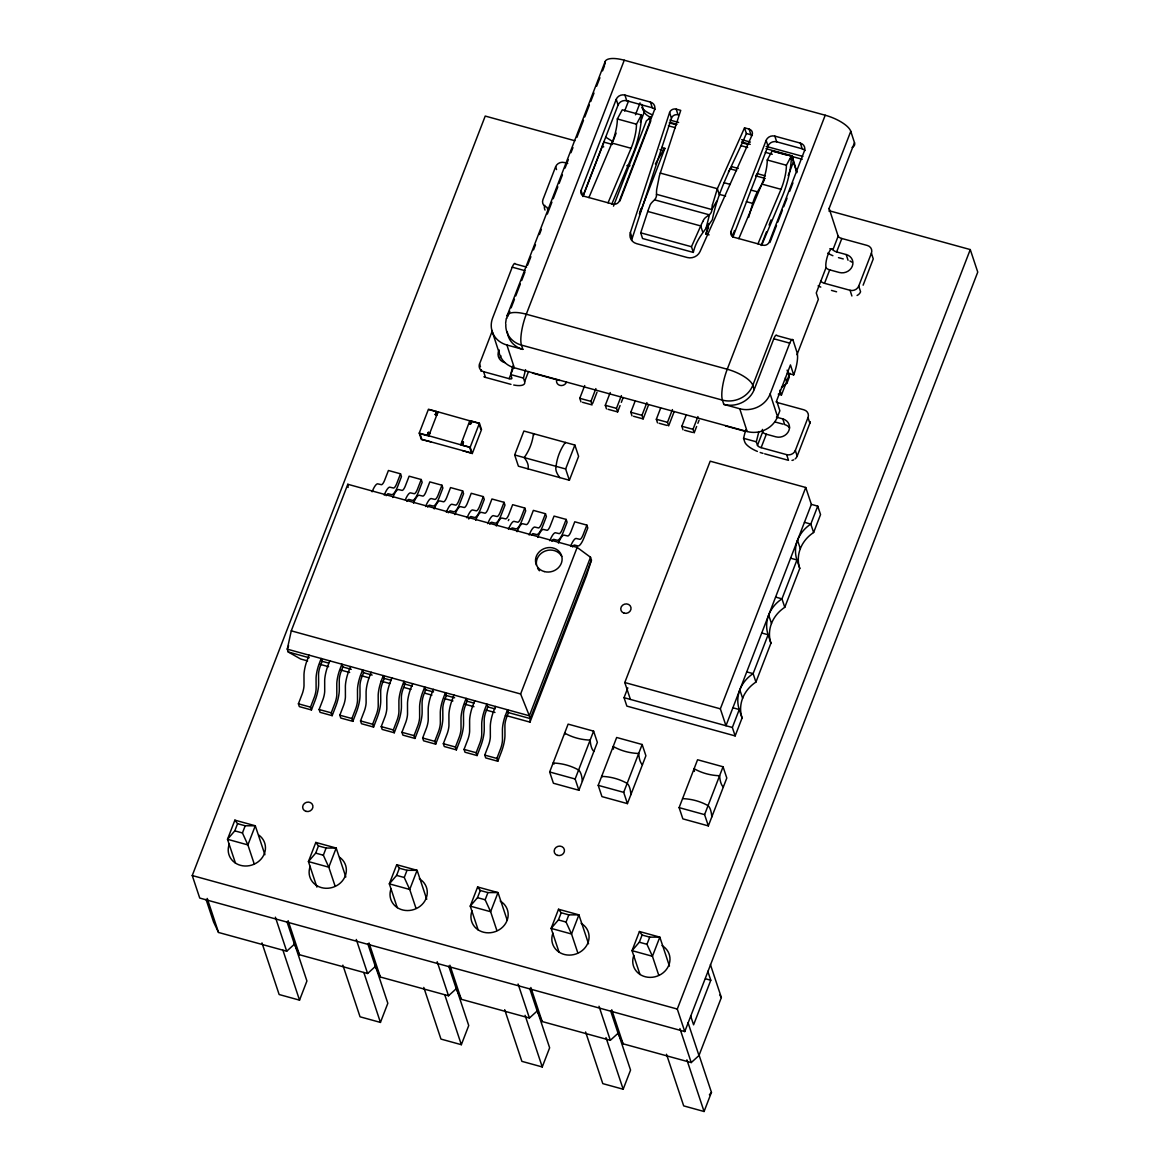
<?xml version="1.0" encoding="UTF-8"?>
<svg xmlns="http://www.w3.org/2000/svg" width="1170" height="1170" viewBox="0 0 1170 1170"><rect width="100%" height="100%" fill="white"/><g stroke="black" fill="none" stroke-linecap="round" stroke-linejoin="round"><path stroke-width="1.5" d="M656.458 194.395C657.16 200.216 650.462 201.386 649.511 206.724A20.592 5.075 -77.2 0 0 647.741 211.521L640.721 232.83L642.564 238.519L693.313 252.413C696.472 238.607 705.305 230.168 712.369 219.697C718.204 189.145 734.19 162.016 746.387 133.526L744.529 127.837L749.092 129.08A5.133 4.622 -18 0 1 752.047 135.106L700.026 251.608A10.267 9.228 -18 0 1 687.185 257.502L636.641 243.667A10.267 9.228 -18 0 1 630.367 232.537L669.591 112.525A5.133 4.622 -18 0 1 676.187 109.132L680.735 110.375L659.412 175.749L656.662 189.569A20.577 5.821 -76.5 0 0 656.516 194.308L711.828 209.547L716.786 201.181M505.63 323.198L506.288 318.386M505.469 715.382L529.981 722.124L530.288 718.599L591.45 560.064L590.514 557.256L577.161 547.414L347.812 484.278L291.272 630.849L287.279 649.16L288.215 651.968L300.631 659.002L307.637 660.933M711.828 209.547C712.077 215.865 704.413 215.675 702.995 221.364M712.457 204.838L717.356 188.706L744.529 127.837M492.219 331.095L479.539 363.972A6.844 6.157 -18 0 0 483.619 371.694L509.14 378.685A3.422 1.214 21.1 0 0 511.86 378.129L510.705 374.575L512.826 366.034M513.718 385.018A17.111 6.04 21.1 0 0 524.628 381.625L523.458 378.071L525.564 369.661M757.385 451.43A17.111 6.04 21.1 0 1 744.72 441.88L743.564 438.311L745.656 429.902M776.032 401.807A3.422 1.214 21.1 0 0 778.416 402.846L803.936 409.822A6.844 6.157 -18 0 1 808.017 417.544L795.337 450.421A6.844 6.157 -18 0 1 786.649 454.647L761.129 447.657A3.422 1.214 21.1 0 1 757.473 445.36L756.317 441.807L758.877 431.569M706.08 228.106L709.444 214.856L654.673 199.865M639.434 213.934L640.955 208.684M709.093 234.892L705.905 234.015L708.961 223.528M732.961 235.755L734.482 230.519M748.639 217.401L752.719 203.405A18.822 4.855 -74.7 0 1 757.429 191.851L764.405 179.961M591.45 560.064L586.521 575.552L529.981 722.124M631.815 240.245A10.267 9.228 -18 0 1 632.224 238.227L671.448 118.214L669.591 112.525M829.676 210.878L970.266 249.576L977.754 272.098L684.772 1031.574L199.734 898.063L192.246 875.54L485.228 116.064L574.85 140.736M288.595 645.738L287.279 649.16L529.352 715.791L530.288 718.599L507.414 712.311M264.917 854.714L255.279 825.771L234.892 820.155L227.506 839.299L235.448 863.138M254.124 863.65L247.894 844.915L227.506 839.299L234.79 830.861L237.554 823.68L234.892 820.155M309.099 655.156L306.803 661.138A14.669 3.788 -74.6 0 0 303.981 674.549L304.01 685.635A8.804 2.281 -74.6 0 1 302.313 693.678L298.408 703.813L299.344 706.621L311.454 709.956L315.066 700.611A15.649 4.051 -74.6 0 0 318.62 683.763L318.547 674.403A7.824 2.018 -74.6 0 1 320.331 665.979L322.13 661.313L321.194 658.491L318.913 664.472A14.669 3.788 -74.6 0 0 316.075 677.883L316.105 688.969A8.804 2.281 -74.6 0 1 314.408 696.998L310.518 707.148L311.454 709.956M242.439 832.952L245.203 825.786L255.279 825.771L247.894 844.915L242.439 832.952L234.79 830.861M372.118 491.795L372.557 490.698A14.669 3.788 -74.6 0 1 377.559 483.81L381.508 484.716A8.804 2.281 -74.6 0 0 384.506 480.577L388.425 470.486L400.52 473.821L396.615 483.912A8.804 2.281 -74.6 0 1 393.617 488.051L389.668 487.144A14.669 3.788 -74.6 0 0 384.667 494.032L384.213 495.129M329.794 660.86L327.512 666.841A14.669 3.788 -74.6 0 0 324.675 680.253L324.704 691.324A8.804 2.281 -74.6 0 1 323.008 699.367L319.117 709.503L320.053 712.325L332.163 715.66L335.761 706.314A15.649 4.051 -74.6 0 0 339.315 689.466L339.256 680.106A7.824 2.018 -74.6 0 1 341.04 671.682L342.839 667.002L341.903 664.194L339.607 670.176A14.669 3.788 -74.6 0 0 336.784 683.587L336.814 694.658A8.804 2.281 -74.6 0 1 335.117 702.702L331.227 712.837L332.163 715.66M430.794 441.836L421.332 439.481L419.226 433.149L428.454 409.222L436.41 411.416L435.357 414.692L436.41 411.416M428.337 432.359L427.182 435.342L428.337 432.359L429.931 432.798L428.863 436.059L419.957 433.617L421.873 439.379L471.554 453.053L469.638 447.291L428.776 435.781L438.004 411.855L478.866 423.365L480.797 429.127M438.004 411.855L436.951 415.131L435.255 414.414M392.813 497.499L393.266 496.402A14.669 3.788 -74.6 0 1 398.268 489.513L402.217 490.42A8.804 2.281 -74.6 0 0 405.215 486.281L409.12 476.19L421.229 479.524L417.324 489.616A8.804 2.281 -74.6 0 1 414.326 493.74L410.363 492.833A14.669 3.788 -74.6 0 0 405.361 499.722M350.503 666.564L348.221 672.545A14.669 3.788 -74.6 0 0 345.384 685.956L345.413 697.028A8.804 2.281 -74.6 0 1 343.717 705.071L339.827 715.206L340.762 718.029L352.857 721.349L356.47 712.003A15.649 4.051 -74.6 0 0 360.024 695.155L359.965 685.795A7.824 2.018 -74.6 0 1 361.735 677.386L363.548 672.706L362.612 669.884L360.316 675.865A14.669 3.788 -74.6 0 0 357.493 689.276L357.523 700.362A8.804 2.281 -74.6 0 1 355.826 708.406L351.921 718.541L352.857 721.349M526.632 267.096L515.458 264.04A6.844 1.77 -74.7 0 0 512.226 267.169L492.643 317.977A23.956 21.543 -18 0 0 506.902 345.004L514.303 367.775L747.162 431.525A23.956 21.543 -18 0 0 777.553 416.71L779.863 410.743L776.617 400.784L790.452 364.923L793.699 374.883L787.322 373.142M567.713 163.449L564.306 162.528A6.844 6.157 -18 0 0 555.618 166.754L542.938 199.617A6.844 6.157 -18 0 0 547.019 207.339L547.94 210.19M507.195 315.505L605.168 61.513M413.522 503.202L413.961 502.091A14.669 3.788 -74.6 0 1 418.962 495.202L422.926 496.109A8.804 2.281 -74.6 0 0 425.924 491.985L429.829 481.894L441.938 485.228L438.033 495.32A8.804 2.281 -74.6 0 1 435.021 499.444L431.072 498.537A14.669 3.788 -74.6 0 0 426.07 505.425L425.631 506.537M507.853 316.368L509.827 311.249M511.144 307.842L514.434 299.315M515.751 295.908L520.343 283.974M521.659 280.566L524.95 272.04M527.582 265.224L530.873 256.698M533.505 249.883L535.48 244.764M539.414 234.541L541.388 229.422M547.311 214.081L551.918 202.147M553.22 198.739L557.827 186.805M559.143 183.398L562.434 174.871M565.066 168.056L568.357 159.529M570.975 152.714L572.949 147.61M576.898 137.373L583.479 120.334M584.795 116.912L589.387 104.993M590.704 101.571L593.994 93.059M596.627 86.229L599.917 77.717M602.55 70.887L604.51 65.783M371.212 672.253L368.916 678.234A14.669 3.788 -74.6 0 0 366.093 691.645L366.122 702.731A8.804 2.281 -74.6 0 1 364.426 710.775L360.521 720.91L361.471 723.718L373.566 727.053L377.179 717.707A15.649 4.051 -74.6 0 0 380.733 700.859L380.674 691.499A7.824 2.018 -74.6 0 1 382.444 683.075L384.243 678.41L383.307 675.587L381.025 681.569A14.669 3.788 -74.6 0 0 378.188 694.98L378.232 706.066A8.804 2.281 -74.6 0 1 376.521 714.109L372.63 724.245L373.566 727.053M460.717 444.834L469.857 420.615M462.223 444.995L463.378 441.997L461.784 441.558L463.466 442.275L462.311 445.273L470.179 447.189L472.285 453.521L462.647 450.611M470.296 424.052C466.318 423.394 472.943 425.485 471.452 421.054L479.422 423.247L481.528 429.58L472.285 453.521M470.398 424.33L471.452 421.054M345.823 876.988L336.185 848.045L315.812 842.429L308.427 861.573L316.909 887.109M470.179 447.189L479.422 423.247M335.029 885.909L328.799 867.189L308.427 861.573L315.695 853.12L318.459 845.939L315.812 842.429M829.033 211.2A23.956 8.453 21.1 0 0 829.12 208.421L854.48 142.681L850.78 131.303A23.956 8.453 21.1 0 0 825.216 115.23L624.268 60.226L526.281 314.218A23.956 6.186 -74.7 0 0 521.454 345.106L522.844 349.377L506.902 345.004M434.231 508.891L434.67 507.795A14.669 3.788 -74.6 0 1 439.671 500.906L443.635 501.813A8.804 2.281 -74.6 0 0 446.633 497.689L450.538 487.583L462.647 490.917L458.728 501.009A8.804 2.281 -74.6 0 1 455.73 505.147L451.781 504.241A14.669 3.788 -74.6 0 0 446.779 511.129L446.326 512.226M323.344 855.226L326.108 848.045L336.185 848.045L328.799 867.189L323.344 855.226L315.695 853.12M391.906 677.957L389.625 683.938A14.669 3.788 -74.6 0 0 386.787 697.349L386.831 708.42A8.804 2.281 -74.6 0 1 385.135 716.464L381.23 726.614L382.166 729.422L394.275 732.756L397.873 723.411A15.649 4.051 -74.6 0 0 401.442 706.563L401.368 697.203A7.824 2.018 -74.6 0 1 403.153 688.779L404.952 684.099L404.016 681.291L401.734 687.273A14.669 3.788 -74.6 0 0 398.897 700.684L398.926 711.755A8.804 2.281 -74.6 0 1 397.23 719.799L393.339 729.934L394.275 732.756M581.08 190.461L616.239 99.318A6.844 6.157 -18 0 1 624.912 95.092L650.432 102.082A6.844 6.157 -18 0 1 654.513 109.804L619.354 200.947A5.133 4.622 -18 0 1 612.846 204.106L584.137 196.253A5.133 4.622 -18 0 1 581.08 190.461L582.923 196.15L618.082 105.022L616.239 99.318M509.14 378.685L513.03 368.594M582.952 196.575L603.954 142.14L612.451 144.466M616.122 133.146L612.846 141.643L606.031 137.358M624.648 111.048L628.582 100.839M524.628 381.625L528.518 371.533M454.925 514.595L455.379 513.498A14.669 3.788 -74.6 0 1 460.38 506.61L464.329 507.517A8.804 2.281 -74.6 0 0 467.327 503.378L471.247 493.287L483.342 496.621L479.437 506.712A8.804 2.281 -74.6 0 1 476.439 510.851L472.475 509.945A14.669 3.788 -74.6 0 0 467.473 516.818L467.035 517.93M412.615 683.66L410.334 689.642A14.669 3.788 -74.6 0 0 407.496 703.053L407.526 714.124A8.804 2.281 -74.6 0 1 405.829 722.168L401.939 732.303L402.875 735.126L414.984 738.445L418.582 729.1A15.649 4.051 -74.6 0 0 422.136 712.267L422.077 702.907A7.824 2.018 -74.6 0 1 423.847 694.483L425.661 689.803L424.725 686.995L422.428 692.962A14.669 3.788 -74.6 0 0 419.606 706.373L419.635 717.459A8.804 2.281 -74.6 0 1 417.939 725.502L414.048 735.637L414.984 738.445M635.456 114.777L640.048 102.872M261.963 942.888L279.147 994.529L299.535 1000.145L306.92 981.001L294.328 943.122M640.326 122.353L644.26 112.145L641.716 104.305M514.668 454.954L523.897 431.028L574.865 445.053L578.609 456.315L569.38 480.241L518.412 466.216L514.668 454.954L565.636 468.98L569.38 480.241M613.504 206.139L646.381 120.89L650.871 117.161M619.866 201.094L650.769 120.963L649.087 118.082M475.634 520.299L476.088 519.188A14.669 3.788 -74.6 0 1 481.075 512.299L485.038 513.206A8.804 2.281 -74.6 0 0 488.036 509.082L491.941 498.99L504.051 502.325L500.146 512.416A8.804 2.281 -74.6 0 1 497.148 516.54L493.184 515.634A14.669 3.788 -74.6 0 0 488.183 522.522L487.744 523.634M433.324 689.349L431.028 695.331A14.669 3.788 -74.6 0 0 428.205 708.742L428.235 719.828A8.804 2.281 -74.6 0 1 426.538 727.872L422.648 738.007L423.584 740.815L435.679 744.149L439.291 734.804A15.649 4.051 -74.6 0 0 442.845 717.956L442.786 708.596A7.824 2.018 -74.6 0 1 444.556 700.172L446.355 695.506L445.419 692.684L443.137 698.665A14.669 3.788 -74.6 0 0 440.3 712.077L440.344 723.162A8.804 2.281 -74.6 0 1 438.648 731.206L434.743 741.341L435.679 744.149M496.343 526.003L496.782 524.891A14.669 3.788 -74.6 0 1 501.784 518.003L505.747 518.91A8.804 2.281 -74.6 0 0 508.745 514.785L512.65 504.679L524.76 508.014L520.84 518.105A8.804 2.281 -74.6 0 1 517.842 522.244L513.893 521.337A14.669 3.788 -74.6 0 0 508.891 528.226L508.438 529.323M454.018 695.053L451.737 701.035A14.669 3.788 -74.6 0 0 448.914 714.446L448.944 725.532A8.804 2.281 -74.6 0 1 447.247 733.561L443.342 743.71L444.278 746.518L456.388 749.853L460 740.508A15.649 4.051 -74.6 0 0 463.554 723.66L463.481 714.3A7.824 2.018 -74.6 0 1 465.265 705.876L467.064 701.196L466.128 698.388L463.846 704.369A14.669 3.788 -74.6 0 0 461.009 717.78L461.038 728.851A8.804 2.281 -74.6 0 1 459.342 736.895L455.452 747.03L456.388 749.853M639.566 213.993L664.896 148.356L661.708 147.478M426.728 899.262L417.105 870.319L396.718 864.703L389.332 883.847L397.259 907.686M580.949 401.866L579.779 398.312L584.707 385.559M415.95 908.183L409.719 889.463L389.332 883.847L396.601 875.394L399.365 868.213L396.718 864.703M404.25 877.5L407.014 870.319L417.105 870.319L409.719 889.463L404.25 877.5L396.601 875.394M517.052 531.692L517.491 530.595A14.669 3.788 -74.6 0 1 522.493 523.707L526.441 524.613A8.804 2.281 -74.6 0 0 529.44 520.474L533.359 510.383L545.454 513.718L541.549 523.809A8.804 2.281 -74.6 0 1 538.551 527.948L534.588 527.041A14.669 3.788 -74.6 0 0 529.601 533.929L529.147 535.026M474.728 700.757L472.446 706.738A14.669 3.788 -74.6 0 0 469.609 720.15L469.638 731.221A8.804 2.281 -74.6 0 1 467.941 739.264L464.051 749.4L464.987 752.222L477.097 755.557L480.695 746.197A15.649 4.051 -74.6 0 0 484.248 729.363L484.19 720.003A7.824 2.018 -74.6 0 1 485.974 711.579L487.773 706.899L486.837 704.091L484.541 710.073A14.669 3.788 -74.6 0 0 481.718 723.469L481.747 734.555A8.804 2.281 -74.6 0 1 480.051 742.599L476.161 752.734L477.097 755.557M582.543 402.304L592.108 404.922L590.952 401.368L595.866 388.615M565.636 468.98L574.865 445.053M592.722 403.328L597.022 392.184M606.455 408.856L605.299 405.303L610.228 392.55M537.747 537.396L538.2 536.284A14.669 3.788 -74.6 0 1 543.202 529.396L547.15 530.317A8.804 2.281 -74.6 0 0 550.149 526.178L554.053 516.087L566.163 519.422L562.258 529.513A8.804 2.281 -74.6 0 1 559.26 533.637L555.297 532.73A14.669 3.788 -74.6 0 0 550.295 539.619L549.856 540.73M495.436 706.461L493.14 712.428A14.669 3.788 -74.6 0 0 490.318 725.839L490.347 736.924A8.804 2.281 -74.6 0 1 488.65 744.968L484.76 755.103L485.696 757.911L497.791 761.246L501.403 751.9A15.649 4.051 -74.6 0 0 504.957 735.053L504.899 725.692A7.824 2.018 -74.6 0 1 506.668 717.268L508.482 712.603L507.546 709.78L505.25 715.762A14.669 3.788 -74.6 0 0 502.427 729.173L502.456 740.259A8.804 2.281 -74.6 0 1 500.76 748.303L496.855 758.438L497.791 761.246M608.049 409.295L617.628 411.913L616.473 408.359L621.387 395.606M342.868 965.148L360.053 1016.803L380.44 1022.419L387.826 1003.275L375.234 965.396M617.628 411.913L620.085 405.537M621.314 402.348L623.157 397.566M590.514 557.256L529.352 715.791L520.621 693.985L577.161 547.414M558.456 543.099L558.894 541.988A14.669 3.788 -74.6 0 1 563.896 535.099L567.859 536.006A8.804 2.281 -74.6 0 0 570.858 531.882L574.762 521.791L586.872 525.111L582.952 535.216A8.804 2.281 -74.6 0 1 579.954 539.341L576.006 538.434A14.669 3.788 -74.6 0 0 571.004 545.322L570.565 546.419M631.976 415.847L630.82 412.279L635.12 401.134M705.905 234.015L708.508 227.287M633.57 416.286L643.149 418.904L641.979 415.335L646.908 402.597M643.149 418.904L648.677 404.557M657.496 422.823L656.341 419.269L660.64 408.111M507.063 919.825L498.01 892.578L477.623 886.977L470.238 906.121L478.164 929.945M731.001 231.499L766.145 140.356A6.844 6.157 -18 0 1 774.832 136.129L800.353 143.12A6.844 6.157 -18 0 1 804.433 150.842L769.275 241.985A5.133 4.622 -18 0 1 762.752 245.159L734.058 237.291A5.133 4.622 -18 0 1 731.001 231.499L732.844 237.203L768.003 146.06L766.145 140.356M496.855 930.457L490.625 911.722L470.238 906.121L477.506 897.668L480.285 890.487L477.623 886.977M674.198 411.547L668.655 425.88L667.5 422.326L672.428 409.573M485.155 899.774L487.919 892.593L498.01 892.578L490.625 911.722L485.155 899.774L477.506 897.668M683.017 429.814L681.861 426.26L686.161 415.101M549.666 771.981L568.123 724.128L593.599 731.133L597.358 742.394L578.887 790.262L553.41 783.242L549.666 771.981L575.143 779.001L578.887 790.262M761.187 245.495L766.452 231.865M769.085 225.035L771.045 219.931M788.156 175.602L793.406 161.957L792.09 155.815L765.941 148.663M696.633 426.494L694.176 432.871L693.02 429.317L697.934 416.564M697.876 423.306L699.104 420.118M769.918 242.526L776.5 225.488M777.816 222.081L782.408 210.147M783.724 206.739L787.015 198.213M789.648 191.383L792.938 182.871M423.789 987.421L440.958 1039.077L461.346 1044.693L468.731 1025.549L456.139 987.67M825.216 115.23L727.243 369.237A23.956 6.186 -74.7 0 0 722.416 400.111L723.806 404.381L739.747 408.754A23.956 21.543 -18 0 0 770.153 393.939L789.75 343.146A6.844 1.77 -74.7 0 1 792.982 340.017L797.136 352.828A17.111 4.417 -74.7 0 1 793.699 374.883M575.143 779.001L593.599 731.133M630.411 699.426L624.795 682.534L710.19 461.185L805.75 487.48L811.366 504.372L725.97 725.722L720.354 708.83L805.75 487.48M811.366 504.372L817.742 506.127L820.55 514.566L813.618 532.511A34.208 30.815 -18.4 0 0 799.768 568.415L784.778 607.303A34.208 30.815 -18.4 0 0 770.928 643.193L755.922 682.081A34.208 30.815 -18.4 0 0 742.072 717.971L735.155 735.915L626.857 706.11L624.049 697.671L627.822 687.872M598.206 785.348L616.663 737.48L642.154 744.5L645.898 755.761L627.427 803.615L601.95 796.609L598.206 785.348L623.683 792.353L627.427 803.615M850.78 131.303L752.807 385.31L754.197 389.581A23.956 21.543 -18 0 1 723.806 404.381M754.197 389.581L773.794 338.773A6.844 1.77 -74.7 0 1 777.026 335.644L792.982 340.017M588.539 943.795L578.916 914.852L558.529 909.251L551.143 928.395L559.07 952.219M577.761 952.731L571.53 933.996L551.143 928.395L558.412 919.942L561.191 912.761L558.529 909.251M566.061 922.048L568.825 914.867L578.916 914.852L571.53 933.996L566.061 922.048L558.412 919.942M623.683 792.353L642.154 744.5M757.473 445.36L762.664 431.92A10.267 2.647 -74.7 0 1 762.401 429.405M829.12 208.421L838.159 236.194L832.981 249.634A10.267 2.647 -74.7 0 0 828.126 254.329A10.267 2.647 -74.7 0 0 826.064 267.564L816.265 292.968L818.342 299.374L796.989 354.729M761.129 447.657L766.321 434.216A3.422 1.214 21.1 0 1 762.664 431.92M778.269 394.129L781.458 394.992L789.867 373.186M838.159 236.194A3.422 1.214 21.1 0 0 841.815 238.49L867.336 245.481A6.844 6.157 -18 0 1 871.401 253.203L858.721 286.065A6.844 6.157 -18 0 1 850.049 290.292L824.528 283.315L829.706 269.861A3.422 1.214 21.1 0 1 826.064 267.564M829.706 269.861L839.285 272.478A10.267 9.228 -18 0 0 852.316 266.146A10.267 9.228 -18 0 0 846.202 254.548L836.623 251.93L841.815 238.49M781.487 387.621L787.044 382.97L789.355 377.003L787.132 370.159M504.694 1009.695L521.878 1061.351L542.251 1066.952L549.637 1047.808L537.615 1011.655M795.176 458.859A6.844 6.157 -18 0 0 797.179 456.11L809.859 423.247A6.844 6.157 -18 0 0 810.24 421.639M863.124 285.188L873.259 258.892L871.401 253.203M679.112 807.622L697.569 759.754L723.06 766.774L726.804 778.035L708.347 825.888L682.856 818.868L679.112 807.622L704.589 814.627L708.347 825.888M669.445 966.069L659.822 937.126L639.434 931.51L632.049 950.654L639.975 974.493M658.666 975.005L652.436 956.27L632.049 950.654L639.317 942.216L642.096 935.035L639.434 931.51M646.966 944.307L649.73 937.141L659.822 937.126L652.436 956.27L646.966 944.307L639.317 942.216M735.155 735.915L732.347 727.477L739.264 709.532A34.208 30.815 -18.4 0 1 753.114 673.642L768.12 634.754A34.208 30.815 -18.4 0 1 781.969 598.85L796.96 559.962A34.208 30.815 -18.4 0 1 810.81 524.072L817.742 506.127M704.589 814.627L723.06 766.774M585.6 1031.969L602.784 1083.625L623.171 1089.226L630.557 1070.082L618.52 1033.929M684.772 1031.574L677.284 1009.052L970.266 249.576M707.806 971.305L710.79 980.241L693.591 1024.818L690.622 1015.882M610.579 1010.734L618.067 1033.271L623.069 1043.815L691.236 1062.579L698.973 1055.53L721.363 997.513L710.409 964.577M666.505 1054.243L683.689 1105.884L704.077 1111.5L711.462 1092.356L698.856 1054.477M588.919 197.569L611.939 143.047A20.533 5.294 -74.7 0 0 617.336 118.96L622.294 109.79L641.438 115.026A34.237 8.833 -74.7 0 1 632.443 155.171L611.749 204.209M608.049 202.805L631.083 148.283A20.533 5.294 -74.7 0 0 636.465 124.195L641.438 115.026M738.84 238.607L761.86 184.085A20.533 5.294 -74.7 0 0 767.257 159.998L772.215 150.828L791.359 156.078A34.237 8.833 -74.7 0 1 782.364 196.209L761.655 245.247M757.97 243.843L781.004 189.321A20.533 5.294 -74.7 0 0 786.386 165.248L791.359 156.078M647.712 211.434L700.728 225.942L691.47 246.724L693.313 252.413M655.361 163.902L663.214 150.535A11.817 3.042 -74.7 0 1 664.896 148.356M728.457 171.844L730.197 168.875A11.817 3.042 -74.7 0 1 731.879 166.696L738.255 168.436M709.386 1094.769L711.462 1092.356M206.037 899.379L213.54 921.916L218.527 932.461L286.694 951.225L294.445 944.175L286.942 921.653M294.445 944.175L299.447 954.735L367.599 973.498L375.351 966.449L367.848 943.927M375.351 966.449L380.352 977.008L448.519 995.772L456.256 988.723L448.753 966.186M456.256 988.723L461.258 999.268L529.425 1018.032L537.162 1010.997L529.674 988.46M537.162 1010.997L542.163 1021.542L610.33 1040.305L618.067 1033.271M789.955 159.076L792.309 157.292M602.345 147.025L603.735 146.82M618.082 105.022A6.844 6.157 -18 0 1 626.769 100.781L652.29 107.772A6.844 6.157 -18 0 1 655.171 109.439M746.387 133.526L750.935 134.769A5.133 4.622 -18 0 1 752.369 135.427M768.003 146.06A6.844 6.157 -18 0 1 776.69 141.819L802.21 148.809A6.844 6.157 -18 0 1 805.092 150.491M669.898 120.042L678.644 122.44M741.648 139.683L750.394 142.082M766.145 146.382L802.883 156.444M670.059 122.411L677.02 124.327M741.531 141.98L750.248 144.363M669.225 122.865L676.216 124.78M742.716 142.989L747.966 144.422M772.463 151.135L786.459 154.966M789.969 155.917L802.21 159.266M668.392 125.79L675.441 127.72M740.625 145.563L747.674 147.493M765.282 152.319L772.332 154.25M617.336 118.96L636.465 124.195M767.257 159.998L786.386 165.248M765.37 175.866L757.399 173.686A11.817 3.042 -74.7 0 0 756.288 174.944M660.012 149.658L663.214 150.535M730.197 168.875L736.573 170.615M755.718 175.851L765.282 178.469M611.939 143.047L631.083 148.283M761.86 184.085L781.004 189.321M723.938 182.681L730.329 184.421M751.052 190.096L757.429 191.851M660.246 173.072L717.356 188.706L719.214 194.395L725.605 195.99M746.343 201.664L752.719 203.405M829.793 248.771L832.981 249.634A3.422 1.214 21.1 0 0 836.623 251.93M838.481 257.634L843.263 258.936M640.721 232.83L691.47 246.724M831.475 290.409L836.579 291.798M512.226 267.169L524.994 270.665M773.794 338.773L789.75 343.146M776.427 417.163L782.803 418.904A10.267 9.228 -18 0 1 788.916 430.487A10.267 9.228 -18 0 1 775.885 436.834L766.321 434.216M775.081 421.975L783.052 424.169M532.467 373.084L559.582 380.513M725.458 425.909L745.787 431.481M510.705 374.575L523.458 378.071M743.564 438.311L756.317 441.807M579.779 398.312L590.952 401.368M605.299 405.303L616.473 408.359M630.82 412.279L641.979 415.335M656.341 419.269L667.5 422.326M681.861 426.26L693.02 429.317M659.09 423.262L667.061 425.441M684.611 430.253L692.582 432.432M483.897 376.74A6.844 6.157 -18 0 0 485.477 377.384L510.983 384.374M764.683 453.828L788.507 460.336L786.649 454.647M429.185 409.675L435.05 411.299M436.512 411.694L438.106 412.132M804.448 522.317L810.81 524.072L813.618 532.511M428.425 432.637L430.019 433.075M419.226 433.149L427.182 435.342M790.598 558.207L796.96 559.962L799.768 568.415M775.593 597.095L781.969 598.85L784.778 607.303M761.743 632.999L768.12 634.754L770.928 643.193M746.752 671.887L753.114 673.642L755.922 682.081M732.903 707.777L739.264 709.532L742.072 717.971M624.795 682.534L720.354 708.83M624.049 697.671L732.347 727.477M291.272 630.849L520.621 693.985M288.215 651.968L309.231 657.759M321.501 661.138L328.507 663.054M342.517 666.915L351.278 669.328M363.548 672.706L372.148 675.075M384.243 678.41L391.292 680.34M403.606 683.733L412.396 686.161M424.725 689.539L433.514 691.967M445.828 695.36L454.633 697.773M466.947 701.166L473.982 703.111M488.065 706.987L495.1 708.918M319.893 664.297L328.638 666.71M340.894 670.088L349.654 672.487M361.91 675.865L368.916 677.796M381.171 681.159L389.917 683.572M403.928 687.433L410.933 689.364M424.929 693.21L431.935 695.141M444.19 698.519L452.951 700.918M465.207 704.296L473.952 706.709M486.208 710.088L494.968 712.486M298.408 703.813L310.518 707.148M319.117 709.503L331.227 712.837M339.827 715.206L351.921 718.541M360.521 720.91L372.63 724.245M381.23 726.614L393.339 729.934M401.939 732.303L414.048 735.637M422.648 738.007L434.743 741.341M443.342 743.71L455.452 747.03M464.051 749.4L476.161 752.734M484.76 755.103L496.855 758.438M237.554 823.68L245.203 825.786M318.459 845.939L326.108 848.045M399.365 868.213L407.014 870.319M480.285 890.487L487.919 892.593M561.191 912.761L568.825 914.867M642.096 935.035L649.73 937.141M705.51 978.793L710.79 980.241M192.246 875.54L677.284 1009.052M719.799 995.041L721.363 997.513M642.74 109.249L644.26 112.145A10.267 3.627 21.1 0 0 650.929 117.468M797.516 540.262L800.324 548.715M768.675 615.054L771.483 623.493M739.82 689.832L742.628 698.271M586.872 525.111L587.808 527.933L584.196 537.279A15.649 4.051 -74.6 0 1 577.922 545.937L574.572 545.059A7.824 2.018 -74.6 0 0 572.554 546.975M566.163 519.422L567.099 522.229L563.487 531.575A15.649 4.051 -74.6 0 1 557.212 540.233L553.878 539.37A7.824 2.018 -74.6 0 0 551.845 541.286M545.454 513.718L546.39 516.526L542.792 525.886A15.649 4.051 -74.6 0 1 536.503 534.529L533.169 533.666A7.824 2.018 -74.6 0 0 531.429 535.114M524.76 508.014L525.696 510.837L522.083 520.182A15.649 4.051 -74.6 0 1 515.809 528.84L512.46 527.962A7.824 2.018 -74.6 0 0 510.72 529.41M688.018 1022.609L698.973 1055.53M679.916 1028.532L691.236 1062.579M504.051 502.325L504.987 505.133L501.374 514.478A15.649 4.051 -74.6 0 1 495.1 523.136L491.766 522.259A7.824 2.018 -74.6 0 0 489.733 524.189M686.892 1059.844L704.077 1111.5M483.342 496.621L484.278 499.429L480.68 508.789A15.649 4.051 -74.6 0 1 474.391 517.433L471.057 516.57A7.824 2.018 -74.6 0 0 468.746 519.012M462.647 490.917L463.583 493.74L459.971 503.085A15.649 4.051 -74.6 0 1 453.697 511.729L450.348 510.866A7.824 2.018 -74.6 0 0 448.315 512.782M441.938 485.228L442.874 488.036L439.262 497.382A15.649 4.051 -74.6 0 1 432.988 506.04L429.639 505.162A7.824 2.018 -74.6 0 0 427.62 507.093M611.749 1009.769L623.069 1043.815M598.996 1006.258L610.33 1040.305M421.229 479.524L422.165 482.332L418.567 491.678A15.649 4.051 -74.6 0 1 412.279 500.336L408.944 499.473A7.824 2.018 -74.6 0 0 406.911 501.389M605.987 1037.571L623.171 1089.226M400.52 473.821L401.456 476.643L397.858 485.989A15.649 4.051 -74.6 0 1 391.57 494.632L388.235 493.769A7.824 2.018 -74.6 0 0 386.202 495.685M530.844 987.495L542.163 1021.542M518.091 983.999L529.425 1018.032M525.081 1015.311L542.251 1066.952M449.923 965.235L461.258 999.268M437.185 961.725L448.519 995.772M444.746 994.763L461.346 1044.693M369.018 942.961L380.352 977.008M356.28 939.452L367.599 973.498M363.841 972.489L380.44 1022.419M288.112 920.688L299.447 954.735M275.374 917.178L286.694 951.225M282.921 950.216L299.535 1000.145M207.207 898.414L218.527 932.461M858.721 286.065L860.579 291.754A6.844 6.157 -18 0 1 857.083 295.469M846.202 254.548L848.045 260.252M850.049 290.292L851.892 295.995M800.353 143.12L802.21 148.809M792.09 155.815L796.77 171.8M793.406 161.957L796.887 172.633M774.832 136.129L776.69 141.819M749.092 129.08L750.935 134.769M808.017 417.544L809.859 423.247M785.377 377.851L787.044 382.97M779.893 390.195L781.458 394.992M795.337 450.421L797.179 456.11M782.803 418.904L784.66 424.593A10.267 9.228 -18 0 1 789.618 427.854M770.153 393.939L777.553 416.71M676.187 109.132L678.044 114.821A5.133 4.622 -18 0 0 671.448 118.214M700.728 225.942L702.585 231.631M650.432 102.082L652.29 107.772M739.747 408.754L747.162 431.525M624.912 95.092L626.769 100.781M630.367 232.537L632.224 238.227M555.618 166.754L556.54 169.591M491.824 330.262L499.224 353.033M483.619 371.694L485.477 377.384M479.539 363.972L480.475 366.824M347.812 484.278L348.119 487.451M566.485 382.166A5.192 4.68 -18.4 0 1 559.889 385.369A5.192 4.68 -18.4 0 1 556.803 379.49M662.03 945.594A18.808 16.95 -18.4 0 1 667.514 967.839A18.808 16.95 -18.4 0 1 643.515 976.204A18.808 16.95 -18.4 0 1 633.847 955.407M581.124 923.32A18.808 16.95 -18.4 0 1 586.609 945.565A18.808 16.95 -18.4 0 1 562.609 953.93A18.808 16.95 -18.4 0 1 552.942 933.133M500.219 901.046A18.808 16.95 -18.4 0 1 505.703 923.291A18.808 16.95 -18.4 0 1 481.704 931.656A18.808 16.95 -18.4 0 1 472.036 910.874M419.313 878.772A18.808 16.95 -18.4 0 1 424.798 901.032A18.808 16.95 -18.4 0 1 400.798 909.382A18.808 16.95 -18.4 0 1 391.131 888.6M339.724 857.361A18.808 16.95 -18.4 0 1 343.307 879.65A18.808 16.95 -18.4 0 1 319.395 886.933A18.808 16.95 -18.4 0 1 310.226 866.327M258.819 835.087A18.808 16.95 -18.4 0 1 262.402 857.376A18.808 16.95 -18.4 0 1 238.49 864.659A18.808 16.95 -18.4 0 1 229.32 844.053M522.844 349.377A23.956 21.543 -18 0 1 507.253 331.578M505.835 324.207A23.956 21.543 -18 0 0 521.454 345.106L722.416 400.111A23.956 21.543 -18 0 0 752.807 385.31A23.956 8.453 21.1 0 0 727.243 369.237L526.281 314.218A23.956 8.453 21.1 0 0 507.195 318.064M628.348 166.491A6.844 2.413 21.1 0 1 626.871 165.672M629.943 165.774A10.267 3.627 21.1 0 1 628.202 164.677M652.611 114.952A15.4 5.441 21.1 0 1 641.789 107.523M545.03 210.059A6.844 6.157 -18 0 1 544.796 205.32M854.48 142.681A23.956 8.453 21.1 0 1 852.126 147.362M824.528 283.315A3.422 1.214 21.1 0 1 820.872 281.019M793.684 459.825A6.844 6.157 -18 0 1 792.002 460.41M820.784 287.089A17.111 6.04 21.1 0 1 818.093 285.875M832.894 255.703A17.111 6.04 21.1 0 1 827.687 253.159M849.961 260.983A10.267 9.228 -18 0 1 851.643 262.095M700.713 225.854A20.592 5.543 -72.1 0 1 702.995 221.262M504.753 362.612A10.267 9.228 -18 0 1 499.063 350.108M762.986 453.36A17.111 6.04 21.1 0 1 760.178 452.483M605.168 64.072A23.956 8.453 21.1 0 1 624.268 60.226M481.016 371.27A6.844 6.157 -18 0 1 481.397 369.661M514.303 367.775A23.956 21.543 -18 0 1 498.712 349.991M711.755 209.649A20.577 4.797 -72.9 0 1 712.384 204.925M500.19 357.669A10.267 9.228 -18 0 1 500.906 355.797M539.458 570.77A13.44 12.109 -18.4 0 1 537.586 568.181M536.547 565.198A13.44 12.109 -18.4 0 1 545.629 550.88A13.44 12.109 -18.4 0 1 561.717 556.423M508.891 519.436A15.649 4.051 -74.6 0 1 508.321 520.606M582.353 781.282A55.575 14.376 -74.6 0 0 578.609 770.021A55.575 50.076 -18.4 0 0 553.117 763.015A55.575 14.376 -74.6 0 1 554.053 764.039M593.892 751.374A55.575 14.376 -74.6 0 1 590.148 740.113A55.575 50.076 -18.4 0 1 564.657 733.093A55.575 14.376 -74.6 0 0 564.788 734.467M630.893 794.649A55.575 14.376 -74.6 0 0 627.149 783.388A55.575 50.076 -18.4 0 0 601.672 776.368A55.575 14.376 -74.6 0 1 602.155 776.836M642.432 764.727A55.575 14.376 -74.6 0 1 638.688 753.48A55.575 50.076 -18.4 0 1 613.212 746.46A55.575 14.376 -74.6 0 0 613.504 749.136M694.41 771.41A55.575 14.376 -74.6 0 1 694.117 768.734A55.575 50.076 -18.4 0 0 719.594 775.739A55.575 14.376 -74.6 0 0 723.338 787M682.578 798.642A55.575 50.076 -18.4 0 1 708.055 805.662A55.575 14.376 -74.6 0 1 711.799 816.909M565.139 443.211A55.575 19.349 21.1 0 1 565.315 442.421A55.575 50.076 -18.4 0 0 556.086 466.347A55.575 19.349 21.1 0 0 559.83 477.609M534.251 434.714A55.575 19.349 21.1 0 0 533.462 433.66A55.575 50.076 -18.4 0 1 524.233 457.587A55.575 19.349 21.1 0 1 527.977 468.848M624.151 613.182A5.192 4.68 -18.4 0 0 630.981 607.522A5.192 4.68 -18.4 0 0 622.586 605.212A5.192 4.68 -18.4 0 0 624.151 613.182M557.563 855.402A5.192 4.68 -18.4 0 0 564.393 849.727A5.192 4.68 -18.4 0 0 555.999 847.416A5.192 4.68 -18.4 0 0 557.563 855.402M306.057 811.38A5.192 4.68 -18.4 0 0 312.873 805.706A5.192 4.68 -18.4 0 0 304.492 803.395A5.192 4.68 -18.4 0 0 306.057 811.38M544.284 571.56A13.44 12.109 -18.4 0 0 561.922 556.905A13.44 12.109 -18.4 0 0 540.247 550.938A13.44 12.109 -18.4 0 0 544.284 571.56"/></g></svg>
